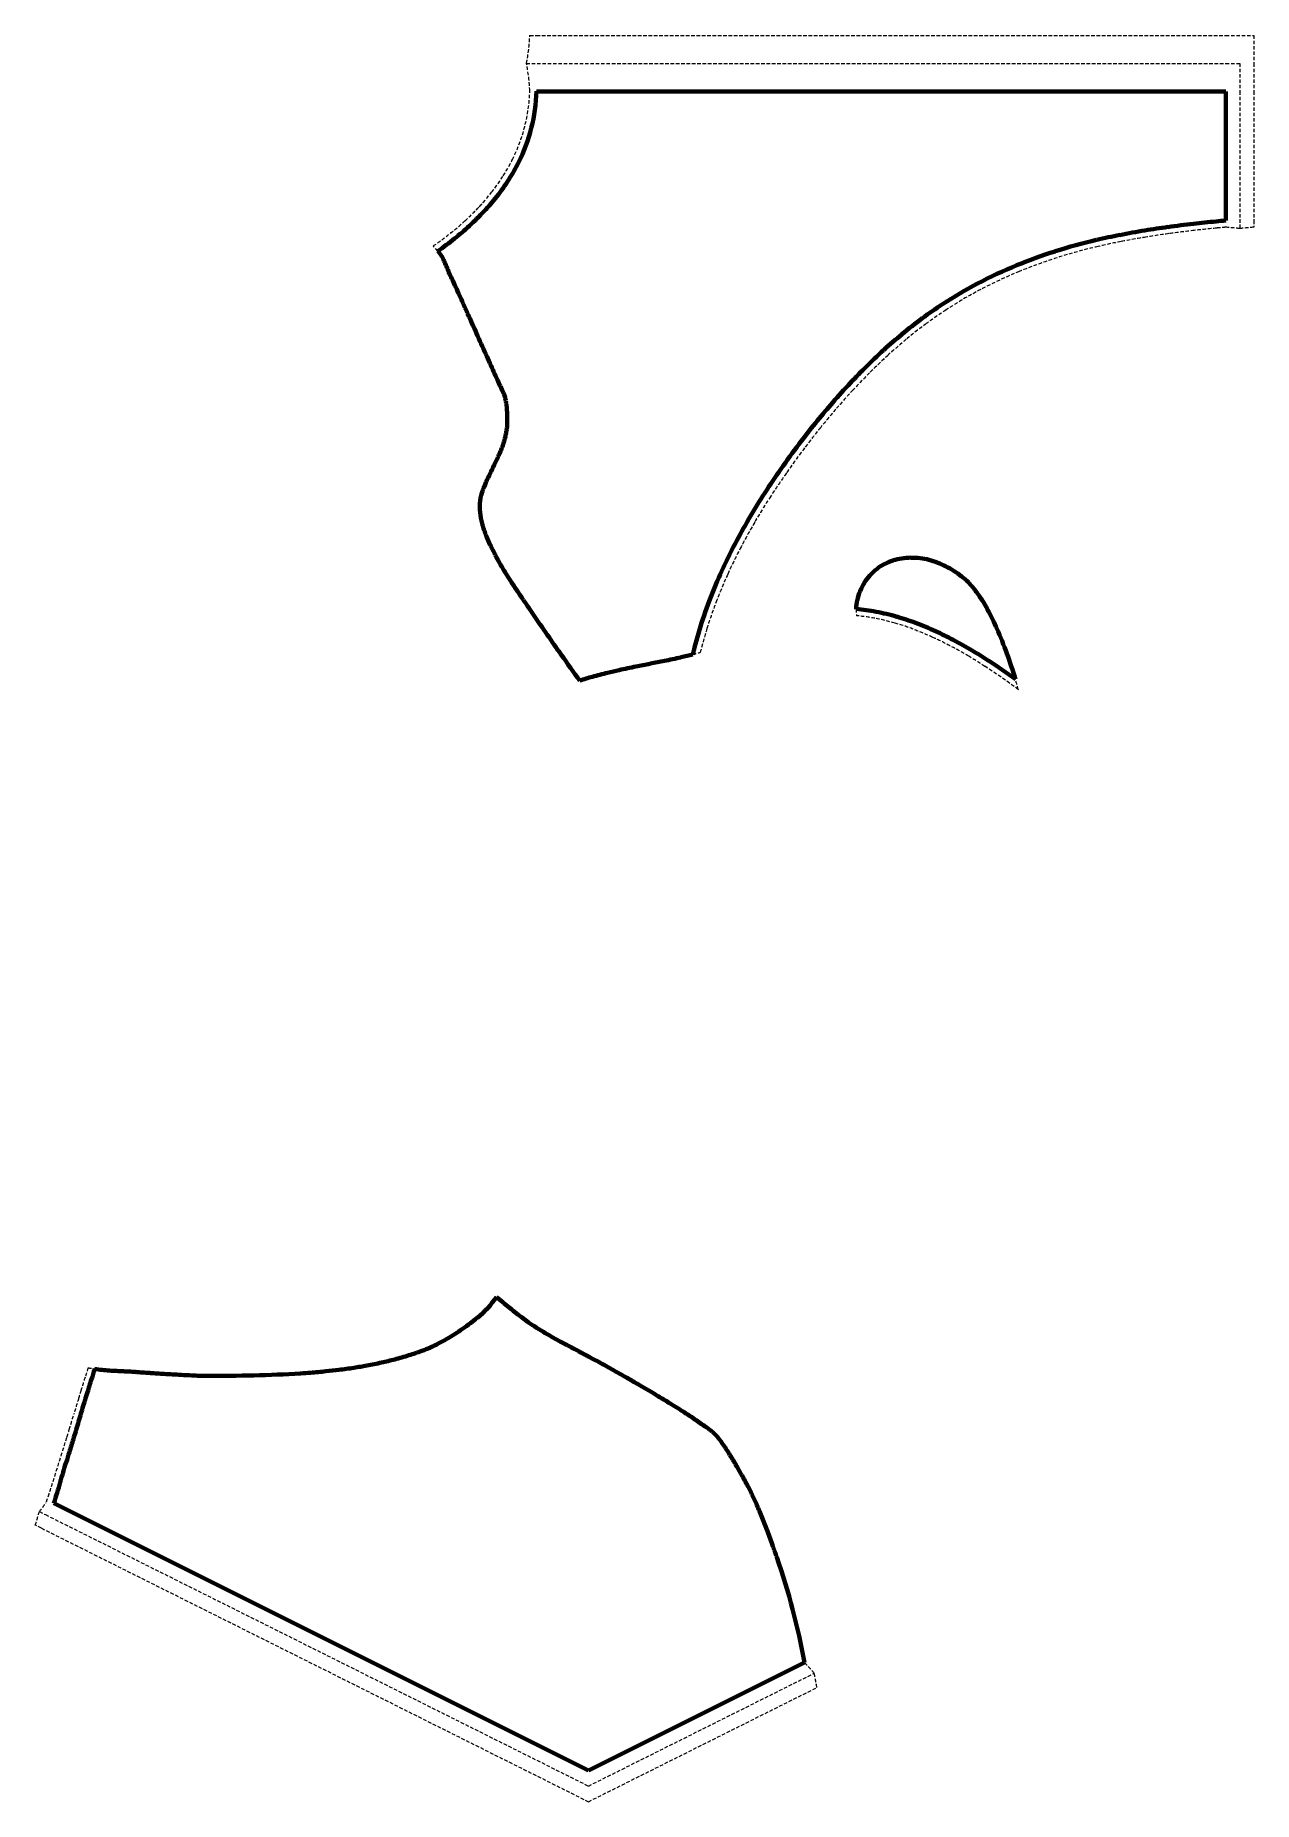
# Model space of a CAD drawing. Extents: x 8 to 1096, y -1486 to 91.
import ezdxf

# ---------------------------------------------------------------- set-up
doc = ezdxf.new("R2010")
doc.units = 0
doc.linetypes.add('HIDDEN2', pattern=[4.7625, 3.175, -1.5875])
doc.layers.add('DarkGray', color=253, linetype='Continuous', lineweight=200, true_color=0xa0a0a4)
doc.layers.add('DarkGray-Extra', color=253, linetype='HIDDEN2', lineweight=0, true_color=0xa0a0a4)

msp = doc.modelspace()

# ---------------------------------------------------------------- linework, layer by layer
at = {"layer": 'DarkGray'}
for p, q in [((455.9, 41.1), (1071.2, 41.1)), ((1071.2, 41.1), (1071.2, -74.2)), ((429.1, -238.3), (429.5, -242.3)), ((25.1, -1219.9), (502.3, -1458.5)), ((502.3, -1458.5), (695.1, -1362.1))]:
    msp.add_line(p, q, dxfattribs=at)
for centre, radius, start, end in [((301.7, 46.4), 154.3, 333.486, 358.0491), ((292.6, 51), 164.5, 327.4494, 333.486), ((270.8, 64.9), 190.4, 321.8387, 327.4494), ((258.5, 74.5), 206, 317.0223, 321.8387), ((234.1, 97.3), 239.3, 312.5543, 317.0223), ((1152.8, -1045.4), 974.5, 96.5008, 97.8573), ((1166.7, -1167.7), 1097.6, 95.4426, 96.5008), ((1203.4, -1552.1), 1483.8, 95.1108, 95.4426), ((202.2, 135.2), 288.9, 304.9869, 308.6592), ((222.3, 110.1), 256.8, 308.6592, 312.5543), ((1065.9, -566), 487, 103.0452, 107.5772), ((1096.6, -694.7), 619.3, 101.1668, 103.1164), ((1116.8, -797.3), 723.8, 99.3634, 101.1668), ((1127.7, -863.2), 790.6, 97.8573, 99.3634), ((343, -122), 32.2, 34.5722, 39.4147), ((336.1, -126.7), 40.6, 30.2604, 34.5722), ((330.5, -130), 47.2, 27.1319, 30.2604), ((307.4, -141.8), 73, 24.6176, 27.1319), ((1050.9, -518.7), 437.3, 107.5772, 112.3597), ((258, -164.5), 127.4, 22.0184, 24.6176), ((516.9, -59.8), 151.9, 202.0184, 204.1983), ((-2080.7, -1256.9), 2708.3, 24.4981, 24.7734), ((1041.6, -495.9), 412.7, 112.3597, 117.7096), ((-3397.2, -1856.8), 4155.1, 24.2758, 24.4981), ((1021.7, -458), 369.9, 117.7096, 123.3607), ((-4220.3, -2228.1), 5058, 24.1597, 24.2758), ((1023, -463.4), 375.1, 123.0716, 126.4074), ((-15244.9, -7173.3), 17140.9, 24.09656, 24.15966), ((1048.2, -497.6), 417.6, 126.4074, 129.569), ((24862.9, 10764.9), 26795.6, 204.09656, 204.13959), ((1065, -517.9), 443.9, 129.569, 132.3664), ((5312.9, 2003.5), 5372.1, 204.1396, 204.2357), ((4613.7, 1688.7), 4605.3, 204.2357, 204.4379), ((1108.7, -565.9), 508.8, 132.3664, 134.9792), ((3051.8, 979), 2889.7, 204.4379, 204.6932), ((1136.5, -593.7), 548.1, 134.9792, 137.2291), ((397.9, -240.8), 31.1, 17.5588, 23.8905), ((391.3, -242.9), 38, 11.8328, 17.5588), ((385.8, -244.1), 43.6, 7.5196, 11.8328), ((1207.7, -659.6), 645.2, 137.2291, 139.3028), ((351.5, -247.7), 78.1, 1.7785, 3.9417), ((262.8, -250.4), 166.9, 0.2987, 1.7785), ((-6.6, -251.8), 436.3, 359.8221, 0.2987), ((1252.8, -698.3), 704.6, 139.3028, 141.0373), ((360.6, -251), 69.4, 344.9063, 348.2254), ((365.1, -251.9), 64.8, 348.2254, 352.0401), ((371.1, -252.7), 58.8, 352.0401, 356.0459), ((659.6, -253.9), 229.9, 179.8221, 180.7265), ((1372.4, -795.1), 858.5, 141.0373, 142.6086), ((289, -225.1), 145.6, 335.913, 337.371), ((309.5, -233.7), 123.4, 337.371, 339.4643), ((338, -244.3), 93, 339.4643, 341.8761), ((347.2, -247.4), 83.3, 341.8761, 344.9063), ((1369.8, -781.9), 848.4, 143.2089, 145.0874), ((730.2, -451.5), 350.1, 153.7129, 155.0915), ((6.4, -93.9), 457.2, 333.7129, 334.7685), ((206.2, -188.1), 236.3, 334.7685, 335.913), ((1246, -695.5), 697.5, 145.0874, 147.1592), ((514.9, -354.4), 113.9, 158.0235, 160.2813), ((532.4, -361.4), 132.7, 156.4002, 158.0235), ((597.8, -390), 204.2, 155.0915, 156.4002), ((451.7, -329.8), 46.4, 173.0221, 178.8742), ((455, -329.8), 49.7, 178.8742, 183.9956), ((447.3, -329.2), 42, 166.8686, 173.0221), ((490.2, -345.5), 87.6, 160.2813, 162.8549), ((1196, -663.2), 638, 147.1592, 149.64), ((463.6, -329.2), 58.3, 183.9956, 188.7253), ((468.8, -328.4), 63.6, 188.7253, 192.7018), ((481.3, -325.6), 76.4, 192.7018, 196.3306), ((1111.3, -613.6), 539.8, 149.64, 152.3372), ((488.5, -323.5), 83.9, 196.3306, 199.3385), ((505.2, -317.6), 101.6, 199.3385, 202.0719), ((568, -292.7), 169.2, 201.9174, 204.9747), ((601, -277.3), 205.5, 204.9747, 207.7486), ((623.2, -265.6), 230.7, 207.7486, 209.9318), ((1075.7, -594.9), 499.6, 152.3372, 155.4854), ((787.4, -419.7), 43.9, 107.5067, 118.517), ((786.3, -416), 40.1, 95.981, 107.5067), ((791.1, -428.9), 53.6, 91.1361, 99.7049), ((791.2, -433.5), 58.1, 82.9126, 91.1361), ((790.8, -437.2), 61.9, 75.596, 82.9126), ((788.5, -445.9), 70.8, 68.7566, 75.596), ((691.9, -226), 310, 209.9318, 211.815), ((741, -195.6), 367.7, 211.815, 213.1022), ((1015.6, -567.5), 433.5, 155.4854, 158.8652), ((791, -424.7), 50.2, 138.2319, 147.7408), ((790.6, -424.4), 49.6, 128.5425, 138.2319), ((788.6, -421.8), 46.4, 118.517, 128.5425), ((786.7, -450.5), 75.8, 62.7418, 68.7566), ((782.7, -458.3), 84.5, 57.0469, 62.7418), ((780.8, -461.2), 88, 51.7641, 57.0469), ((779.1, -463.4), 90.9, 46.5658, 51.7641), ((951.2, -58.5), 618.7, 213.1022, 214.0946), ((1129.1, 61.9), 833.5, 214.0946, 214.3712), ((1711, 459.9), 1538.5, 214.3712, 214.5747), ((787.7, -423), 46.4, 157.4168, 167.861), ((789.6, -423.8), 48.5, 147.7408, 157.4168), ((763.8, -468.7), 105.5, 37.3171, 42.4991), ((747, -481.5), 126.6, 32.5866, 37.3171), ((2825.4, 1227.9), 2891.9, 214.5747, 214.6687), ((-3770.2, -3333.8), 5127.5, 34.6157, 34.6687), ((1521.9, 293), 1288.3, 213.6585, 214.4249), ((990.8, -557.9), 406.9, 158.8652, 162.6991), ((783.4, -422.1), 42.1, 167.861, 178.8309), ((724.6, -604.7), 184.3, 79.2165, 84.7857), ((720.1, -628.6), 208.6, 73.9824, 79.2165), ((733.7, -490), 142.4, 28.872, 32.5866), ((688.9, -514.7), 193.5, 25.6856, 28.872), ((2185, 747.5), 2092.1, 214.4249, 215.0263), ((951, -545.5), 365.2, 162.6991, 166.7459), ((715.3, -645.2), 225.9, 69.5114, 73.9824), ((699.2, -688.4), 271.9, 65.4368, 69.5114), ((686.9, -715.3), 301.5, 62.1244, 65.4368), ((655, -531), 231.1, 23.5342, 25.6856), ((506.8, -595.5), 392.8, 16.5092, 23.5342), ((2385.3, 887.8), 2336.7, 215.0263, 215.2981), ((650.8, -783.5), 378.7, 59.1688, 62.1244), ((12731.3, 8212.7), 15013.2, 215.29812, 215.40537), ((728.7, -1384.1), 929.9, 101.4135, 102.359), ((1015.1, -2802.8), 2377.2, 101.101, 101.4135), ((287, 908.2), 1404.5, 281.101, 281.63), ((421.6, 254.1), 736.8, 281.63, 282.7943), ((497.3, -79), 395.2, 282.7943, 284.3842), ((625.4, -826.1), 428.3, 56.8738, 59.1688), ((547.3, -945.8), 571.3, 53.9566, 56.8738), ((576.6, -729.6), 257.8, 105.945, 108.5797), ((605.8, -831.9), 364.1, 103.7282, 105.945), ((624.6, -908.9), 443.4, 102.359, 103.7282), ((354.4, -992.5), 78.6, 308.2621, 326.7762), ((765.9, -638.9), 526.2, 228.917, 230.5251), ((240.8, -854.8), 257, 307.3853, 309.1405), ((644.2, -786.7), 334.7, 230.5251, 231.5732), ((613.9, -825), 285.9, 231.5732, 233.0503), ((572.8, -879.6), 217.5, 233.0503, 234.7437), ((285.5, -917.6), 179.9, 300.1429, 302.8964), ((277.4, -905.1), 194.8, 302.8964, 305.2412), ((255.4, -873.9), 233, 305.2412, 307.3853), ((572.4, -880.1), 216.9, 234.7437, 236.9341), ((607.2, -826.6), 280.7, 236.9341, 238.8596), ((630.7, -787.7), 326.2, 238.8596, 240.2533), ((715.2, -639.9), 496.4, 240.2533, 241.3831), ((258, -821.8), 278.9, 284.8161, 287.512), ((268.4, -854.8), 244.3, 287.512, 290.3921), ((307.9, -960.3), 131.7, 290.297, 293.832), ((301.9, -946.8), 146.4, 293.832, 297.1846), ((297.6, -938.4), 155.9, 297.1846, 300.1429), ((769.6, -540.1), 610.1, 241.3831, 241.9912), ((1347.3, 545.9), 1840.1, 241.9912, 242.3414), ((-1581.5, -5042.4), 4469.1, 62.1778, 62.3414), ((1475.7, -1547.8), 1483.4, 162.43, 162.802), ((84.9, -953.6), 148.2, 260.8827, 266.031), ((94, -822.6), 279.5, 266.031, 267.1411), ((107.3, -556), 546.4, 267.1411, 267.6318), ((51.3, -1909.7), 808.4, 87.3001, 87.6318), ((73.7, -1434.4), 332.6, 86.3498, 87.3001), ((84.6, -1263.5), 161.4, 84.9855, 86.3498), ((42.1, -2100.4), 999.2, 86.4566, 86.7518), ((-18.3, -3076.1), 1976.8, 86.2468, 86.4566), ((-170.6, -5397.3), 4302.9, 86.1643, 86.2468), ((392.1, 2994.7), 4107.9, 266.1643, 266.2507), ((173.6, 95.6), 1201.7, 269.4342, 273.4177), ((313.6, -1975.5), 874.2, 93.8981, 94.4824), ((185.9, -312.1), 794.2, 274.9316, 275.925), ((209.4, -538.2), 566.9, 275.925, 277.1007), ((217.9, -606.9), 497.7, 277.1007, 278.6473), ((233.3, -708.2), 395.2, 278.6473, 280.3828), ((240, -744.5), 358.3, 280.3828, 282.5026), ((252.4, -800.6), 300.8, 282.5026, 284.8161), ((189.2, -1687.1), 675.2, 61.7569, 62.1778), ((133.2, -1791.3), 793.5, 60.7528, 61.7569), ((-55.9, -2129.2), 1180.7, 59.9297, 60.7528), ((2258.9, -1790.2), 2303.3, 162.802, 163.1033), ((218.8, 350.7), 1458.2, 266.2507, 266.8453), ((171.2, -514.1), 592.1, 266.8453, 267.7783), ((166.9, -624.6), 481.6, 267.7783, 269.3938), ((-189.3, -2359.5), 1446.9, 59.4733, 59.9297), ((-1523.7, -4622.5), 4074.1, 59.2012, 59.4733), ((10017.5, -4125.6), 10405.9, 163.25656, 163.3358), ((2718.2, -1929.7), 2783.4, 163.1033, 163.2566), ((-738.6, -3305.4), 2540.7, 58.9571, 59.2012), ((169.4, -1796.7), 779.8, 58.5165, 58.9571), ((243.4, -1675.8), 638.1, 57.681, 58.5165), ((-11737.1, 2386.2), 12302.5, 343.26715, 343.3358), ((362, -1488.5), 416.3, 56.6466, 57.681), ((362.6, -1487.6), 415.3, 55.5854, 56.6466), ((54.8, -1936.8), 959.8, 54.8874, 55.5854), ((468.4, -1348.6), 240.8, 54.1497, 54.8874), ((-2250.6, -467), 2396.2, 342.8339, 343.1245), ((-2686, -334.9), 2851.2, 343.1245, 343.2671), ((570.1, -1207.9), 67.1, 52.7525, 54.1497), ((577.5, -1198.2), 55, 50.0115, 52.7525), ((590.1, -1183.1), 35.3, 46.5903, 50.0115), ((589.8, -1183.4), 35.7, 41.3302, 46.5903), ((567.5, -1203.1), 65.5, 37.4486, 41.3302), ((546.4, -1219.2), 92, 35.3421, 37.4486), ((513.2, -1242.7), 132.7, 33.5883, 35.3421), ((-1415.2, -725), 1521.9, 342.4693, 342.8339), ((488.5, -1259.2), 162.4, 32.5497, 33.5883), ((305.9, -1375.7), 379, 31.8698, 32.5497), ((129.8, -1485.2), 586.4, 30.6905, 31.8698), ((5652.5, -2870.4), 5864.5, 163.2815, 163.46215), ((276.1, -1398.3), 416.2, 29.2907, 30.6905), ((321.2, -1373), 364.5, 27.4405, 29.2907), ((-5306.4, 383.6), 5567.4, 343.2608, 343.4622), ((388.8, -1338), 288.4, 25.3606, 27.4405), ((385.6, -1339.5), 291.9, 23.2608, 25.3606), ((-2498.3, -460.4), 2635.2, 343.2485, 343.2719), ((268.2, -1389.9), 419.6, 21.5095, 23.2608), ((180.4, -1424.5), 514, 20.4573, 21.5095), ((-409.7, -1644.7), 1143.9, 19.7519, 20.4573), ((-514, -1682.1), 1254.6, 19.2692, 19.7519), ((91.3, -1470.5), 613.4, 10.174, 19.2692)]:
    msp.add_arc(centre, radius, start, end, dxfattribs=at)
at = {"layer": 'DarkGray-Extra'}
for p, q in [((449.9, 91.1), (455.9, 91.1)), ((455.9, 91.1), (1071.2, 91.1)), ((1071.2, 91.1), (1096.2, 91.1)), ((1096.2, 91.1), (1096.2, 66.1)), ((446.9, 66.1), (1071.2, 66.1)), ((1071.2, 66.1), (1083.7, 66.1)), ((1083.7, 66.1), (1083.7, 41.1)), ((1096.2, 66.1), (1096.2, 41.1)), ((1083.7, 41.1), (1083.7, -81.4)), ((1096.2, 41.1), (1096.2, -74.2)), ((1096.2, -74.2), (1096.2, -80.2)), ((367.9, -101.5), (363.7, -97.1)), ((12.1, -1227.4), (17.5, -1230.1)), ((17.5, -1230.1), (502.3, -1472.5)), ((13.9, -1242.2), (8.5, -1239.5)), ((13.9, -1242.2), (502.3, -1486.5)), ((502.3, -1472.5), (703.9, -1371.7)), ((502.3, -1486.5), (706.3, -1384.5))]:
    msp.add_line(p, q, dxfattribs=at)
for centre, radius, start, end in [((301.7, 96.4), 148.3, 348.2299, 357.9702), ((301.7, 35.9), 148.3, 2.0861, 11.7701), ((301.7, 46.4), 148.3, 333.486, 357.9702), ((292.6, 51), 158.5, 327.4494, 333.486), ((270.8, 64.9), 184.4, 321.8387, 327.4494), ((234.1, 97.3), 233.4, 312.5543, 317.0223), ((258.5, 74.5), 200, 317.0223, 321.8387), ((222.3, 110.1), 250.8, 308.6592, 312.5543), ((202.2, 135.2), 282.9, 304.7998, 308.6592), ((1096.6, -694.7), 613.3, 101.1672, 103.1164), ((1116.8, -797.3), 717.8, 99.3634, 101.1668), ((1127.7, -863.2), 784.6, 97.8573, 99.3634), ((1152.8, -1045.4), 968.5, 96.5008, 97.8573), ((1166.7, -1167.7), 1091.6, 95.4426, 96.5008), ((1203.4, -1552.1), 1477.8, 95.1322, 95.4426), ((939, -1552.1), 1477.8, 84.381, 84.8538), ((1228.4, -1552.1), 1477.8, 95.1322, 95.619), ((1050.9, -518.7), 431.3, 107.5772, 112.3597), ((1065.9, -566), 481, 103.0452, 107.5772), ((1041.6, -495.9), 406.7, 112.3597, 117.7096), ((1021.7, -458), 363.9, 117.7096, 123.3631), ((1023, -463.4), 369.1, 123.0693, 126.4069), ((1048.2, -497.6), 411.6, 126.4074, 129.569), ((1065, -517.9), 437.9, 129.569, 132.3664), ((1108.7, -565.9), 502.8, 132.3664, 134.9792), ((1136.5, -593.7), 542.1, 134.9792, 137.2291), ((1207.7, -659.6), 639.2, 137.2291, 139.3028), ((1252.8, -698.3), 698.6, 139.3028, 141.0373), ((1372.4, -795.1), 852.5, 141.0373, 142.6086), ((1369.8, -781.9), 842.4, 143.2089, 145.0874), ((1246, -695.5), 691.5, 145.0874, 147.1592), ((1196, -663.2), 632, 147.1592, 149.64), ((1111.3, -613.6), 533.8, 149.64, 152.3372), ((1075.7, -594.9), 493.6, 152.3372, 155.4854), ((1015.6, -567.5), 427.5, 155.4854, 158.8652), ((990.8, -557.9), 400.9, 158.8652, 162.6991), ((783.4, -422.1), 42.1, 178.8309, 187.0995), ((951, -545.5), 359.2, 162.6991, 166.2332), ((724.6, -604.7), 178.3, 79.2165, 84.5084), ((720.1, -628.6), 202.6, 73.9824, 79.2165), ((715.3, -645.2), 219.9, 69.5114, 73.9824), ((699.2, -688.4), 265.9, 65.4364, 69.5113), ((686.9, -715.3), 295.5, 62.124, 65.4364), ((650.8, -783.5), 372.7, 59.1688, 62.1244), ((497.3, -79), 395.2, 284.3842, 285.3727), ((625.4, -826.1), 422.3, 56.8736, 59.1684), ((547.3, -945.8), 565.3, 53.1759, 56.8738), ((506.8, -595.5), 392.8, 15.0758, 16.5092), ((1475.7, -1547.8), 1489.4, 162.4595, 162.802), ((84.9, -953.6), 148.2, 258.5452, 260.8827), ((2718.2, -1929.7), 2789.4, 163.1034, 163.2566), ((2258.9, -1790.2), 2309.3, 162.802, 163.1033), ((10017.7, -4125.7), 10412, 163.25656, 163.3358), ((-11736.9, 2386.2), 12296.3, 343.26714, 343.3358), ((-2250.6, -467), 2390.2, 341.6726, 343.1245), ((-2686, -334.9), 2845.2, 343.1245, 343.2671), ((-5317.6, 361.3), 5561.4, 343.2715, 343.4022), ((-4456.6, 2083.2), 5561.4, 323.4676, 323.5663), ((246.2, -1780.1), 613.4, 41.7427, 42.9561), ((102.5, -1492.8), 613.4, 10.174, 11.3874)]:
    msp.add_arc(centre, radius, start, end, dxfattribs=at)

doc.saveas('drawing.dxf')
